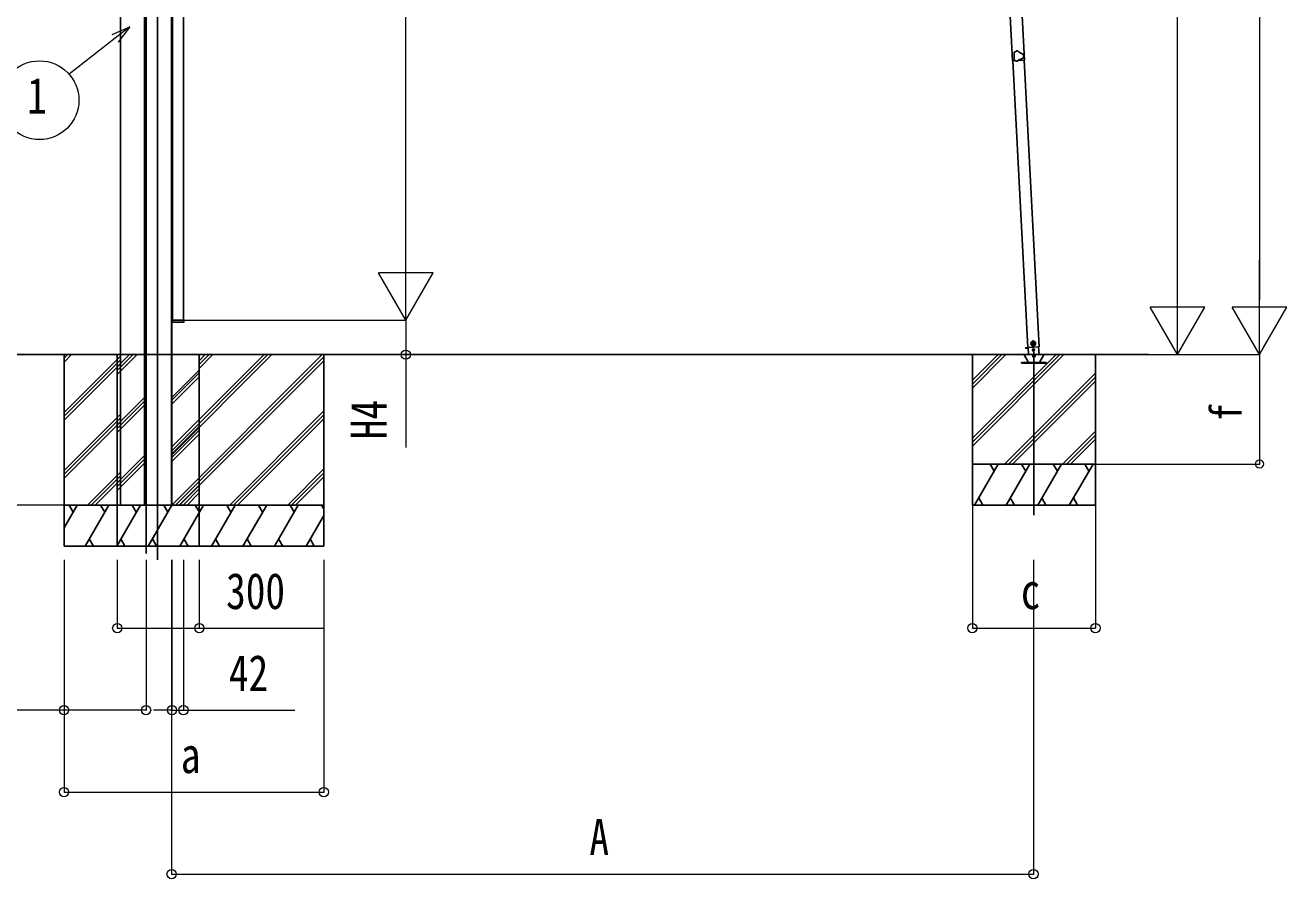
# Model space of a CAD drawing. Units: millimetres, scale not verified. Extents: x -16820 to 16820, y -11880 to 11880.
# Drawn here: x -14362 to -9747, y -8167 to -5045 of the extents above; entities that cross this region are included whole.
import ezdxf
from ezdxf.enums import TextEntityAlignment as Align

# ---------------------------------------------------------------- set-up
doc = ezdxf.new("R2010")
doc.units = ezdxf.units.MM
doc.header["$LTSCALE"] = 60
for name, color, linetype in [('0-3_YKK_11', 7, 'Continuous'), ('0-4_YKK_12', 2, 'Continuous'), ('0-6_YKK_A1', 4, 'Continuous')]:
    doc.layers.add(name, color=color, linetype=linetype)
doc.layers.add('0-7_YKK_D', color=6, linetype='Continuous', lineweight=18)
doc.styles.add('ＭＳ ゴシック', font='')
doc.styles.get('ＭＳ ゴシック').set_extended_font_data('MS Gothic')

msp = doc.modelspace()

# ---------------------------------------------------------------- linework, layer by layer
at = {"layer": '0-3_YKK_11'}
msp.add_line((-13781.12, -6124), (-13781.12, -6130.56), dxfattribs=at)
at = {"layer": '0-4_YKK_12'}
for p, q in [((-13919.02, -3524.5), (-13919.02, -6977.48)), ((-13878.32, -7000), (-13878.32, -3752.5)), ((-10672.4, -6836.72), (-10672.4, -6240.53))]:
    msp.add_line(p, q, dxfattribs=at)
at = {"layer": '0-6_YKK_A1'}
for p, q in [((-14013.02, -6250), (-14013.02, -3531.83)), ((-10834.72, -3577.21), (-10750.99, -5175.02)), ((-13826.32, -6250), (-13826.32, -3733.4)), ((-13925.02, -3755), (-13925.02, -6250)), ((-13825.02, -6250), (-13825.02, -3751.45)), ((-13825.02, -3755), (-13825.02, -6250)), ((-13823.02, -6124), (-13823.02, -3760)), ((-13783.02, -6124), (-13783.02, -3760)), ((-10750.99, -5175.02), (-10740.15, -5174.45)), ((-10729.05, -5173.87), (-10707.05, -5172.72)), ((-10708.54, -5172.79), (-10653.58, -6221.55)), ((-13783.02, -6124), (-13823.02, -6124)), ((-13823.02, -6124), (-13823.02, -6130.5)), ((-13822.02, -6124), (-13823.02, -6124)), ((-13822.02, -6131.5), (-13812.11, -6131.5)), ((-13810.12, -6131.5), (-13812.11, -6131.5)), ((-13809.72, -6124), (-13810.71, -6124)), ((-13810.12, -6131.5), (-13782.11, -6131.5)), ((-13781.12, -6124), (-13809.72, -6124)), ((-13780.71, -6124), (-13781.71, -6124)), ((-10693.11, -6223.92), (-10703, -6224.44)), ((-10693.13, -6223.62), (-10691.8, -6249)), ((-10682.32, -6210.04), (-10667.14, -6209.25)), ((-10674.08, -6222.13), (-10675.39, -6197.16)), ((-10673.63, -6238.32), (-10674.16, -6228.14)), ((-10653.54, -6249), (-10654.98, -6221.62)), ((-15303.42, -6250), (-10253.2, -6250)), ((-14219.92, -6250), (-14219.92, -6950)), ((-14219.92, -6277.38), (-14192.54, -6250)), ((-14219.92, -6263.24), (-14206.68, -6250)), ((-14219.92, -6461.23), (-14013.92, -6255.23)), ((-14219.92, -6475.37), (-14013.92, -6269.37)), ((-14025.02, -6250), (-14025.02, -6950)), ((-14025.02, -6294.18), (-13980.84, -6250)), ((-14025.02, -6308.32), (-13966.7, -6250)), ((-14025.02, -6322.46), (-13952.56, -6250)), ((-14013.02, -6250), (-14013.02, -6800)), ((-13925.02, -6250), (-13925.02, -6800)), ((-13826.32, -6250), (-13826.32, -6800)), ((-13826.06, -6800), (-13276.06, -6250)), ((-13825.92, -6616.01), (-13459.91, -6250)), ((-13825.92, -6587.73), (-13488.19, -6250)), ((-13825.92, -6601.87), (-13474.05, -6250)), ((-13825.02, -6250), (-13825.02, -6800)), ((-13811.92, -6800), (-13269.92, -6258)), ((-13797.78, -6800), (-13269.92, -6272.15)), ((-13728.32, -6302.98), (-13675.34, -6250)), ((-13728.32, -6288.84), (-13689.48, -6250)), ((-13728.32, -6274.7), (-13703.62, -6250)), ((-13725.02, -6250), (-13725.02, -6950)), ((-13269.92, -6250), (-13269.92, -6950)), ((-10897.4, -6250), (-10897.4, -6800)), ((-10897.4, -6555.96), (-10591.44, -6250)), ((-10897.4, -6570.1), (-10577.3, -6250)), ((-10897.4, -6584.24), (-10563.16, -6250)), ((-10897.4, -6372.11), (-10775.29, -6250)), ((-10897.4, -6357.97), (-10789.43, -6250)), ((-10897.4, -6343.83), (-10803.57, -6250)), ((-10712.4, -6249), (-10632.4, -6249)), ((-10712.4, -6250), (-10712.4, -6249)), ((-10712.4, -6250), (-10632.4, -6250)), ((-10693.71, -6276), (-10708.43, -6250.5)), ((-10678.99, -6233.5), (-10668.8, -6232.96)), ((-10678.4, -6255), (-10666.4, -6255)), ((-10672.4, -6284), (-10672.4, -6246)), ((-10636.36, -6250.5), (-10651.09, -6276)), ((-10632.4, -6249), (-10632.4, -6250)), ((-10447.4, -6250), (-10447.4, -6800)), ((-14219.92, -6489.51), (-14013.92, -6283.51)), ((-13825.02, -6416.69), (-13725.02, -6316.69)), ((-13822.62, -6403.88), (-13725.02, -6306.28)), ((-10779.31, -6650), (-10447.4, -6318.09)), ((-13825.02, -6430.83), (-13725.02, -6330.83)), ((-10765.17, -6650), (-10447.4, -6332.24)), ((-10751.03, -6650), (-10447.4, -6346.38)), ((-14025.02, -6506.31), (-13925.02, -6406.31)), ((-14025.02, -6520.45), (-13925.02, -6420.45)), ((-14025.02, -6534.59), (-13925.02, -6434.6)), ((-13613.93, -6800), (-13269.92, -6455.99)), ((-14219.92, -6673.36), (-14013.92, -6467.36)), ((-14219.92, -6687.5), (-14013.92, -6481.5)), ((-14219.92, -6701.64), (-14013.92, -6495.64)), ((-13599.79, -6800), (-13269.92, -6470.14)), ((-13585.64, -6800), (-13269.92, -6484.28)), ((-13828.32, -6614.68), (-13728.32, -6514.68)), ((-13828.32, -6628.82), (-13728.32, -6528.82)), ((-13828.32, -6642.96), (-13728.32, -6542.96)), ((-10567.18, -6650), (-10447.4, -6530.22)), ((-10553.04, -6650), (-10447.4, -6544.37)), ((-10538.89, -6650), (-10447.4, -6558.51)), ((-14025.02, -6718.44), (-13925.02, -6618.44)), ((-14025.02, -6732.58), (-13925.02, -6632.58)), ((-14134.43, -6800), (-14013.92, -6679.49)), ((-14025.02, -6746.73), (-13925.02, -6646.73)), ((-13401.8, -6800), (-13269.92, -6668.12)), ((-13387.65, -6800), (-13269.92, -6682.27)), ((-10897.4, -6650), (-10447.4, -6650)), ((-10889.16, -6800), (-10802.55, -6650)), ((-10817.55, -6675.98), (-10832.56, -6650)), ((-10773.69, -6800), (-10687.08, -6650)), ((-10702.08, -6675.98), (-10717.09, -6650)), ((-10658.22, -6800), (-10571.61, -6650)), ((-10586.61, -6675.98), (-10601.61, -6650)), ((-10542.74, -6800), (-10456.14, -6650)), ((-10471.14, -6675.98), (-10486.14, -6650)), ((-14120.29, -6800), (-14013.92, -6693.63)), ((-14106.14, -6800), (-14013.92, -6707.78)), ((-13798.21, -6800), (-13725.02, -6726.81)), ((-13373.51, -6800), (-13269.92, -6696.41)), ((-13784.07, -6800), (-13725.02, -6740.95)), ((-13769.93, -6800), (-13725.02, -6755.09)), ((-10874.16, -6774.02), (-10859.16, -6800)), ((-10758.69, -6774.02), (-10743.69, -6800)), ((-10643.22, -6774.02), (-10628.22, -6800)), ((-10527.74, -6774.02), (-10512.74, -6800)), ((-13269.92, -6800), (-14219.92, -6800)), ((-14219.92, -6883.83), (-14171.52, -6800)), ((-14186.52, -6825.98), (-14201.52, -6800)), ((-14142.65, -6950), (-14056.05, -6800)), ((-14071.05, -6825.98), (-14086.05, -6800)), ((-14027.18, -6950), (-13940.58, -6800)), ((-14013.02, -6800), (-13826.32, -6800)), ((-13955.58, -6825.98), (-13970.58, -6800)), ((-13911.71, -6950), (-13825.11, -6800)), ((-13840.11, -6825.98), (-13855.11, -6800)), ((-13796.24, -6950), (-13709.64, -6800)), ((-13724.64, -6825.98), (-13739.64, -6800)), ((-13680.77, -6950), (-13594.17, -6800)), ((-13624.17, -6800), (-13609.17, -6825.98)), ((-13565.3, -6950), (-13478.7, -6800)), ((-13493.7, -6825.98), (-13508.7, -6800)), ((-13449.83, -6950), (-13363.23, -6800)), ((-13378.23, -6825.98), (-13393.23, -6800)), ((-13269.92, -6813.58), (-13277.76, -6800)), ((-10897.4, -6800), (-10447.4, -6800)), ((-13334.36, -6950), (-13269.92, -6838.38)), ((-14219.92, -6950), (-13269.92, -6950)), ((-14127.66, -6924.02), (-14112.66, -6950)), ((-14012.18, -6924.02), (-13997.19, -6950)), ((-13896.71, -6924.02), (-13881.72, -6950)), ((-13781.25, -6924.02), (-13766.25, -6950)), ((-13665.78, -6924.02), (-13650.78, -6950)), ((-13550.3, -6924.02), (-13535.31, -6950)), ((-13434.83, -6924.02), (-13419.84, -6950)), ((-13319.36, -6924.02), (-13304.37, -6950))]:
    msp.add_line(p, q, dxfattribs=at)
for points in [[(-10834.72, -3577.21), (-10790.78, -3574.91), (-10707.05, -5172.72)], [(-10749.49, -5174.94), (-10694.53, -6223.7), (-10653.58, -6221.55)], [(-13810.71, -6124), (-13811.71, -6124), (-13822.02, -6124)], [(-10703, -6224.44), (-10702.89, -6226.44), (-10693.01, -6225.92)]]:
    msp.add_lwpolyline(points, dxfattribs=at)
for points in [[(-10675.13, -6202.15), (-10681.42, -6206.24), (-10681.03, -6213.73), (-10674.34, -6217.14), (-10668.05, -6213.05), (-10668.44, -6205.56)], [(-10627.65, -6281), (-10627.65, -6279), (-10717.65, -6279), (-10717.65, -6281)]]:
    msp.add_lwpolyline(points, close=True, dxfattribs=at)
for centre, radius in [((-10674.73, -6209.65), 8.5), ((-10674.73, -6209.65), 7.7), ((-10674.73, -6209.65), 6.5), ((-10673.9, -6233.23), 4), ((-10672.4, -6255), 4.25), ((-10672.4, -6255), 4)]:
    msp.add_circle(centre, radius, dxfattribs=at)
for centre, radius, start, end in [((-10793.87, -5155.27), 50, 343.96382, 11.35568), ((-10729.85, -5157.89), 19.5, 95.03988, 140.27961), ((-10700.11, -5214.64), 50, 103.96382, 131.35568), ((-10695.58, -5103.75), 50, 223.96382, 251.35568), ((-10729.85, -5157.89), 19.5, 335.03988, 20.27961), ((-10729.85, -5157.89), 19.5, 215.03988, 260.27961), ((-13822.02, -6130.5), 1, 180, 270), ((-13782.11, -6130.5), 1, 270, 356.5), ((-10709.29, -6251), 1, 30, 90), ((-10635.5, -6251), 1, 90, 150), ((-10688.51, -6273), 6, 210, 270), ((-10656.28, -6273), 6, 270, 330)]:
    msp.add_arc(centre, radius, start, end, dxfattribs=at)
at = {"layer": '0-7_YKK_D', "color": 1}
for p, q in [((-9847.4, -3582.47), (-9847.4, -6050)), ((-10147.4, -6050), (-10147.4, -3768.85)), ((-12969.92, -5924), (-12969.92, -3960)), ((-12969.92, -6124), (-12969.92, -5777.59)), ((-10147.4, -6250), (-10147.4, -5903.59)), ((-9847.4, -6250), (-9847.4, -5903.59)), ((-12969.92, -6124), (-13069.92, -5950.79)), ((-12869.92, -5950.79), (-13069.92, -5950.79)), ((-12969.92, -6124), (-12869.92, -5950.79)), ((-10147.4, -6250), (-10247.4, -6076.79)), ((-10047.4, -6076.79), (-10247.4, -6076.79)), ((-10147.4, -6250), (-10047.4, -6076.79)), ((-9847.4, -6250), (-9947.4, -6076.79)), ((-9747.4, -6076.79), (-9947.4, -6076.79)), ((-9847.4, -6250), (-9747.4, -6076.79)), ((-13784.32, -6124), (-12968.92, -6124)), ((-10446.4, -6250), (-10146.4, -6250)), ((-10446.4, -6250), (-9846.4, -6250))]:
    msp.add_line(p, q, dxfattribs=at)
at = {"layer": '0-7_YKK_D'}
for p, q in [((-13785.32, -6124), (-12968.92, -6124)), ((-9847.4, -6250), (-9847.4, -6650)), ((-10446.4, -6650), (-9846.4, -6650)), ((-14220.92, -6800), (-14820.69, -6800)), ((-10897.4, -6801), (-10897.4, -7251)), ((-10447.4, -6801), (-10447.4, -7251)), ((-14219.92, -7000), (-14219.92, -7551)), ((-14219.92, -7000), (-14219.92, -7851)), ((-14025.02, -7000), (-14025.02, -7251)), ((-13919.92, -7000), (-13919.92, -7551)), ((-13826.32, -7000), (-13826.32, -8151)), ((-13825.02, -7000), (-13825.02, -7551)), ((-13783.02, -7000), (-13783.02, -7551)), ((-13725.02, -7000), (-13725.02, -7251)), ((-13269.92, -7000), (-13269.92, -7851)), ((-10674.05, -7000), (-10674.05, -8151)), ((-10897.4, -7250), (-10447.4, -7250)), ((-13825.02, -7550), (-13893.02, -7550)), ((-13825.02, -7550), (-13783.02, -7550)), ((-13783.02, -7550), (-13375.82, -7550)), ((-14219.92, -7850), (-13269.92, -7850)), ((-13826.32, -8150), (-10674.05, -8150))]:
    msp.add_line(p, q, dxfattribs=at)
for points in [[(-13979.26, -5051.04), (-14032.81, -5092.94), (-14201.01, -5224.56)], [(-14044.04, -5078.59), (-13979.26, -5051.04), (-14021.58, -5107.29)], [(-12969.92, -6124), (-12969.92, -6250), (-12969.92, -6589.2)], [(-14025.02, -7250), (-13725.02, -7250), (-13270.62, -7250)], [(-13919.92, -7550), (-14219.92, -7550), (-14674.32, -7550)]]:
    msp.add_lwpolyline(points, dxfattribs=at)
for centre, radius in [((-14309.41, -5319.35), 144), ((-12969.92, -6250), 17), ((-9847.4, -6650), 14.88), ((-14025.02, -7250), 17), ((-13725.02, -7250), 17), ((-10897.4, -7250), 17), ((-10447.4, -7250), 17), ((-14219.92, -7550), 17), ((-13919.92, -7550), 17), ((-13825.02, -7550), 17), ((-13783.02, -7550), 17), ((-14219.92, -7850), 17), ((-13269.92, -7850), 17), ((-13826.32, -8150), 17), ((-10674.05, -8150), 17)]:
    msp.add_circle(centre, radius, dxfattribs=at)

# ---------------------------------------------------------------- texts
at = {"layer": '0-7_YKK_D', "style": 'ＭＳ ゴシック', "width": 0.8}
for s, p in [('1', (-14354.78, -5408.43)), ('300', (-13627.02, -7220)), ('c', (-10720.4, -7220)), ('42', (-13617.02, -7520)), ('a', (-13792.92, -7820)), ('A', (-12298.18, -8120))]:
    msp.add_text(s, height=132, dxfattribs=at).set_placement(p, align=Align.BOTTOM_LEFT)
for s, height, p in [('H4', 132, (-12999.92, -6559.2)), ('f', 115.5, (-9877.4, -6492))]:
    msp.add_text(s, height=height, rotation=90, dxfattribs=at).set_placement(p, align=Align.BOTTOM_LEFT)

doc.saveas('drawing.dxf')
